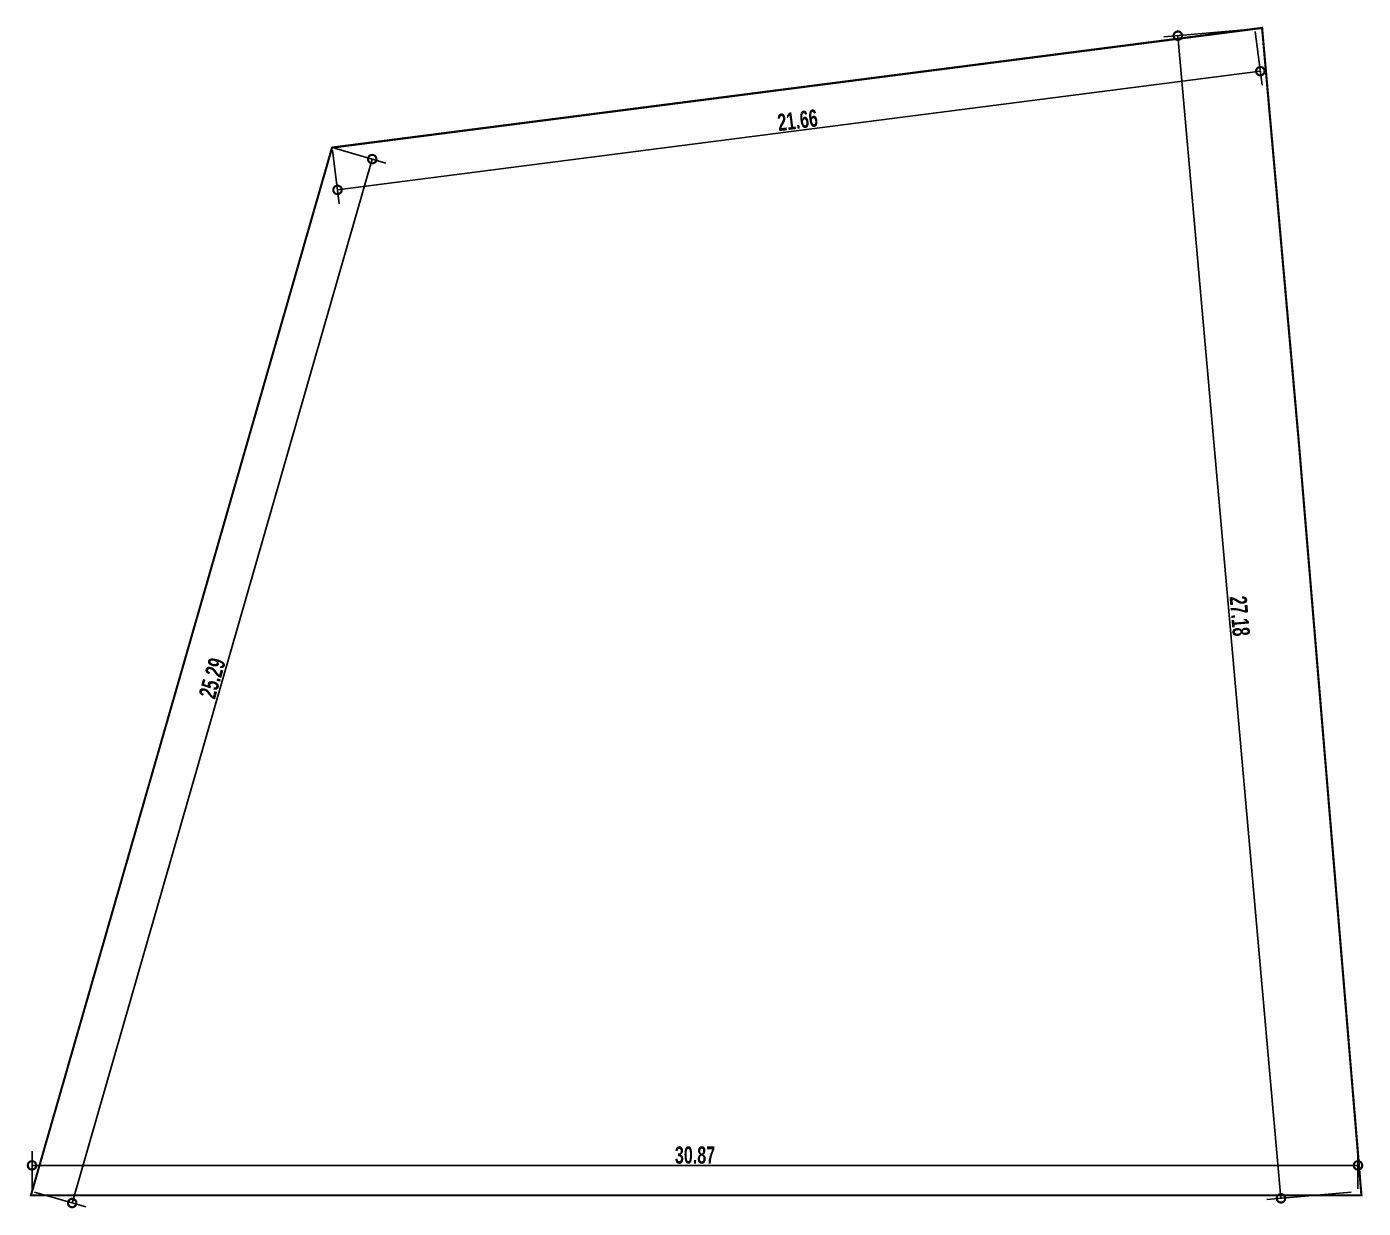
# Model space of a CAD drawing. Header units: metres. Extents: x -144 to 1000, y -717 to 29.
# Drawn here: x -137.09 to -105.98, y -512 to -484.49 of the extents above; entities that cross this region are included whole.
import ezdxf

# ---------------------------------------------------------------- set-up
doc = ezdxf.new("R2010")
doc.units = ezdxf.units.M
doc.layers.get('0').update_dxf_attribs({"color": 1})
doc.layers.get('Defpoints').update_dxf_attribs({"color": 1})
doc.layers.add('00-MEDICION', color=30, linetype='Continuous')
doc.styles.add('Britannic Bold_B_1', font='', dxfattribs={"width": 0.7, "height": 0.4})
doc.styles.get('Britannic Bold_B_1').set_extended_font_data('Britannic Bold', bold=True)
doc.dimstyles.new('LINDEROS', dxfattribs={"dimscale": 0.3048, "dimtxt": 0.406749, "dimasz": 0.393701, "dimexe": 0.328084, "dimexo": 0.0625, "dimgap": 0.032808, "dimtad": 1, "dimrnd": 0.01, "dimzin": 0, "dimdsep": 46, "dimtxsty": 'Britannic Bold_B_1', "dimblk1": 'DOTSMALL', "dimblk2": 'DOTSMALL', "dimsah": 1, "dimcen": 0.09, "dimazin": 0, "dimtfac": 1, "dimtdec": 4, "dimtix": 1, "dimtmove": 0, "dimatfit": 3, "dimfxl": 1.64042, "dimfxlon": 1, "dimtvp": 1, "dimtolj": 1, "dimtzin": 0, "dimarcsym": 2})

# ---------------------------------------------------------------- blocks, each defined once
blk = doc.blocks.new('_DotSmall')
at = {"color": 0, "linetype": 'ByBlock', "const_width": 0.5}
blk.add_lwpolyline([(-0.0625, 0, 1), (0.0625, 0, 1)], format="xyb", close=True, dxfattribs=at)
blk = doc.blocks.new('*D589')
at = {"layer": '00-MEDICION', "color": 0, "lineweight": -2, "transparency": 16777216}
for p, q in [((-108.492, -484.599), (-108.331, -485.847)), ((-129.857, -488.287), (-108.373, -485.522)), ((-129.976, -487.364), (-129.815, -488.612))]:
    blk.add_line(p, q, dxfattribs=at)
at = {"layer": 'Defpoints', "color": 0, "transparency": 16777216}
for p in [(-108.5, -484.537), (-108.373, -485.522), (-129.984, -487.302)]:
    blk.add_point(p, dxfattribs=at)
at = {"layer": '00-MEDICION', "color": 0, "lineweight": -2, "transparency": 16777216, "xscale": 0.3937007874015748, "yscale": 0.3937007874015748, "zscale": 0.3937007874015748}
for p, rotation in [((-108.373, -485.522), 7.333333334010504), ((-129.857, -488.287), 187.3333333340105)]:
    blk.add_blockref('_DotSmall', p, dxfattribs=dict(at, rotation=rotation))
at = {"layer": '00-MEDICION', "color": 0, "transparency": 16777216, "insert": (-119.145, -486.666), "char_height": 0.4, "attachment_point": 5, "rotation": 7.3333, "style": 'Britannic Bold_B_1'}
blk.add_mtext('\\A1;21.66', dxfattribs=at)
blk = doc.blocks.new('*D590')
at = {"layer": '00-MEDICION', "color": 0, "lineweight": -2, "transparency": 16777216}
for p, q in [((-129.049, -487.57), (-136.035, -511.881)), ((-129.924, -487.319), (-128.734, -487.661)), ((-136.91, -511.629), (-135.72, -511.971))]:
    blk.add_line(p, q, dxfattribs=at)
at = {"layer": 'Defpoints', "color": 0, "transparency": 16777216}
for p in [(-129.984, -487.302), (-136.97, -511.612), (-136.035, -511.881)]:
    blk.add_point(p, dxfattribs=at)
at = {"layer": '00-MEDICION', "color": 0, "lineweight": -2, "transparency": 16777216, "xscale": 0.3937007874015748, "yscale": 0.3937007874015748, "zscale": 0.3937007874015748}
for p, rotation in [((-129.049, -487.57), 73.96666666627242), ((-136.035, -511.881), 253.9666666662724)]:
    blk.add_blockref('_DotSmall', p, dxfattribs=dict(at, rotation=rotation))
at = {"layer": '00-MEDICION', "color": 0, "transparency": 16777216, "insert": (-132.772, -499.659), "char_height": 0.4, "attachment_point": 5, "rotation": 73.9667, "style": 'Britannic Bold_B_1'}
blk.add_mtext('\\A1;25.29', dxfattribs=at)
blk = doc.blocks.new('*D591')
at = {"layer": '00-MEDICION', "color": 0, "lineweight": -2, "transparency": 16777216}
for p, q in [((-136.97, -511.549), (-136.97, -510.677)), ((-106.099, -511.549), (-106.099, -510.677)), ((-136.97, -511.005), (-106.099, -511.005))]:
    blk.add_line(p, q, dxfattribs=at)
at = {"layer": 'Defpoints', "color": 0, "transparency": 16777216}
for p in [(-106.099, -511.005), (-136.97, -511.612), (-106.099, -511.612)]:
    blk.add_point(p, dxfattribs=at)
at = {"layer": '00-MEDICION', "color": 0, "lineweight": -2, "transparency": 16777216, "xscale": 0.3937007874015748, "yscale": 0.3937007874015748, "zscale": 0.3937007874015748, "rotation": 180}
blk.add_blockref('_DotSmall', (-136.97, -511.005), dxfattribs=at)
at = {"layer": '00-MEDICION', "color": 0, "lineweight": -2, "transparency": 16777216, "xscale": 0.3937007874015748, "yscale": 0.3937007874015748, "zscale": 0.3937007874015748}
blk.add_blockref('_DotSmall', (-106.099, -511.005), dxfattribs=at)
at = {"layer": '00-MEDICION', "color": 0, "transparency": 16777216, "insert": (-121.534, -510.766), "char_height": 0.4, "attachment_point": 5, "style": 'Britannic Bold_B_1'}
blk.add_mtext('\\A1;30.87', dxfattribs=at)
blk = doc.blocks.new('*D592')
at = {"layer": '00-MEDICION', "color": 0, "lineweight": -2, "transparency": 16777216}
for p, q in [((-108.658, -484.551), (-110.619, -484.725)), ((-107.892, -511.771), (-110.292, -484.696)), ((-106.258, -511.626), (-108.218, -511.8))]:
    blk.add_line(p, q, dxfattribs=at)
at = {"layer": 'Defpoints', "color": 0, "transparency": 16777216}
for p in [(-110.292, -484.696), (-108.5, -484.537), (-106.099, -511.612)]:
    blk.add_point(p, dxfattribs=at)
at = {"layer": '00-MEDICION', "color": 0, "lineweight": -2, "transparency": 16777216, "xscale": 0.3937007874015748, "yscale": 0.3937007874015748, "zscale": 0.3937007874015748}
for p, rotation in [((-110.292, -484.696), 95.06666666791284), ((-107.892, -511.771), 275.0666666679128)]:
    blk.add_blockref('_DotSmall', p, dxfattribs=dict(at, rotation=rotation))
at = {"layer": '00-MEDICION', "color": 0, "transparency": 16777216, "insert": (-108.853, -498.212), "char_height": 0.4, "attachment_point": 5, "rotation": 275.0667, "style": 'Britannic Bold_B_1'}
blk.add_mtext('\\A1;27.18', dxfattribs=at)

msp = doc.modelspace()

# ---------------------------------------------------------------- linework, layer by layer
at = {"layer": '00-MEDICION', "const_width": 0.05}
msp.add_lwpolyline([(-136.995, -511.7), (-129.984, -487.302), (-108.332, -484.515), (-107.478, -494.147), (-106.019, -511.7)], close=True, dxfattribs=at)

# ---------------------------------------------------------------- dimensions: what is measured, and where the dimension line sits
at = {"layer": '00-MEDICION'}
for p1, p2, distance, picture, middle in [((-129.984, -487.302), (-108.5, -484.537), -0.993, '*D589', (-119.145, -486.666)), ((-106.099, -511.612), (-108.5, -484.537), 1.799, '*D592', (-108.853, -498.212)), ((-129.984, -487.302), (-136.97, -511.612), 0.972, '*D590', (-132.772, -499.659)), ((-136.97, -511.612), (-106.099, -511.612), 0.606, '*D591', (-121.534, -510.766))]:
    dim = msp.add_aligned_dim(p1=p1, p2=p2, distance=distance, dimstyle='LINDEROS', override={"dimscale": 1, "dimpost": '<>'}, dxfattribs=at)
    dim.commit()
    dim.dimension.update_dxf_attribs({"geometry": picture, "text_midpoint": middle})

doc.saveas('drawing.dxf')
